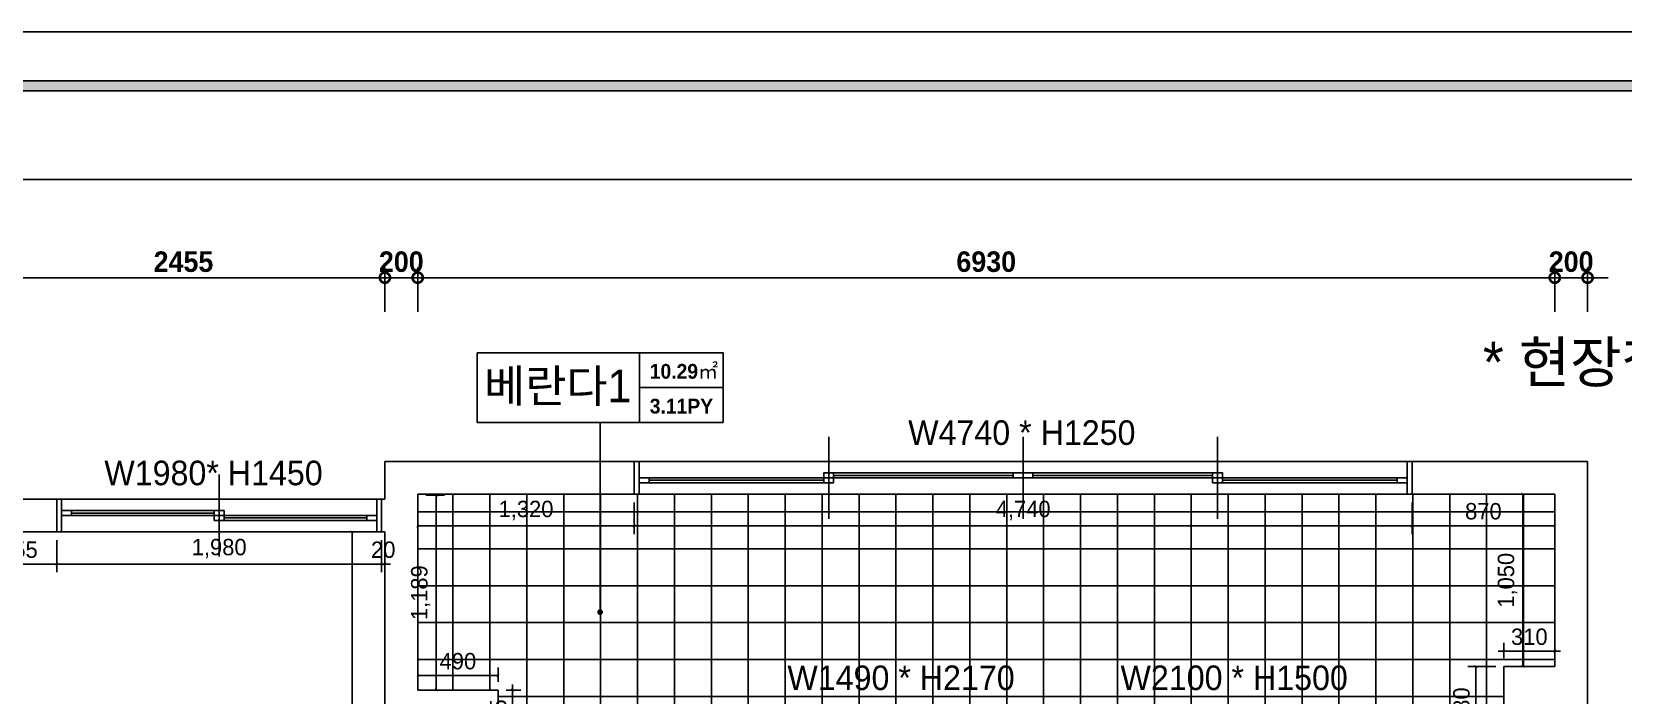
# Model space of a CAD drawing. Header units: inches. Extents: x 4138 to 127072, y -26315 to 43858.
# Drawn here: x 39387 to 49086, y 37747 to 41794 of the extents above; entities that cross this region are included whole.
import ezdxf
from ezdxf.enums import TextEntityAlignment as Align

# ---------------------------------------------------------------- set-up
doc = ezdxf.new("R2010")
doc.units = ezdxf.units.IN
doc.header["$LTSCALE"] = 50
doc.header["$MEASUREMENT"] = 0
for name, color, linetype in [('02-WAL', 2, 'Continuous'), ('03-TEXT', 3, 'Continuous'), ('07-DIM', 5, 'Continuous'), ('07-DIM WAL', 5, 'Continuous'), ('08-HAT', 8, 'Continuous'), ('253', 253, 'Continuous'), ('FORM(YOURNAME)-11', 1, 'Continuous'), ('도면층2', 2, 'Continuous'), ('도면층4', 4, 'Continuous'), ('도면층5', 5, 'Continuous')]:
    doc.layers.add(name, color=color, linetype=linetype)
doc.styles.add('YOURNAME', font='HY울릉도M.TTF')
doc.styles.add('넥슨고딕', font='')
doc.styles.add('마감재', font='stylu.ttf')
doc.styles.add('코레일둥고', font='Korail_Round_Gothic_Medium.ttf')
doc.styles.get('넥슨고딕').set_extended_font_data('NEXON Lv1 Gothic Bold', bold=True)
doc.dimstyles.new('50', dxfattribs={"dimscale": 50, "dimtxt": 2.5, "dimasz": 2.5, "dimexe": 1.25, "dimexo": 2, "dimtad": 1, "dimdec": 0, "dimtxsty": '넥슨고딕', "dimblk": 'DOTSMALL', "dimcen": 2.5, "dimclrd": 1, "dimclre": 1, "dimclrt": 2, "dimadec": 0, "dimazin": 0, "dimtfac": 1, "dimtdec": 0, "dimtix": 1, "dimtmove": 0, "dimatfit": 3, "dimldrblk": 'DOTSMALL', "dimfxl": 1.25, "dimarcsym": 0})
doc.dimstyles.new('벽치수 Copy of DIM-50', dxfattribs={"dimscale": 50, "dimtxt": 2, "dimasz": 0.7, "dimexe": 1, "dimexo": 1, "dimgap": 0.7, "dimtad": 1, "dimdec": 0, "dimzin": 1, "dimdsep": 46, "dimlunit": 6, "dimtxsty": '마감재', "dimblk": 'ARCHTICK', "dimcen": -0.09, "dimclrd": 256, "dimclre": 256, "dimclrt": 3, "dimadec": 0, "dimazin": 0, "dimtfac": 1, "dimtdec": 0, "dimtix": 1, "dimtmove": 2, "dimatfit": 0, "dimldrblk": 'ARCHTICK', "dimfxl": 1, "dimtolj": 1, "dimtzin": 0, "dimarcsym": 0})

# ---------------------------------------------------------------- blocks, each defined once
blk = doc.blocks.new('_ARCHTICK')
at = {"color": 0, "linetype": 'ByBlock', "const_width": 0.075}
blk.add_lwpolyline([(-0.25, -0.25), (0.25, 0.25)], dxfattribs=at)
blk = doc.blocks.new('*D77')
at = {"layer": '07-DIM WAL', "lineweight": -2, "transparency": 16777216}
for p, q in [((39083.9, 38693), (39083.9, 38497)), ((39538.9, 38693), (39538.9, 38497)), ((39083.9, 38547), (39538.9, 38547))]:
    blk.add_line(p, q, dxfattribs=at)
at = {"layer": 'Defpoints', "color": 0, "transparency": 16777216}
for p in [(39083.9, 38743), (39538.9, 38743), (39538.9, 38547)]:
    blk.add_point(p, dxfattribs=at)
at = {"layer": '07-DIM WAL', "lineweight": -2, "transparency": 16777216, "xscale": 35, "yscale": 35, "zscale": 35, "rotation": 180}
blk.add_blockref('_ARCHTICK', (39083.9, 38547), dxfattribs=at)
at = {"layer": '07-DIM WAL', "lineweight": -2, "transparency": 16777216, "xscale": 35, "yscale": 35, "zscale": 35}
blk.add_blockref('_ARCHTICK', (39538.9, 38547), dxfattribs=at)
at = {"layer": '07-DIM WAL', "color": 3, "transparency": 16777216, "insert": (39311.4, 38634.2), "char_height": 100, "attachment_point": 5, "style": '마감재'}
blk.add_mtext('\\A1;455', dxfattribs=at)
blk = doc.blocks.new('*D78')
at = {"layer": '07-DIM WAL', "lineweight": -2, "transparency": 16777216}
for p, q in [((39538.9, 38693), (39538.9, 38497)), ((41518.9, 38693), (41518.9, 38497)), ((39538.9, 38547), (41518.9, 38547))]:
    blk.add_line(p, q, dxfattribs=at)
at = {"layer": 'Defpoints', "color": 0, "transparency": 16777216}
for p in [(39538.9, 38743), (41518.9, 38743), (41518.9, 38547)]:
    blk.add_point(p, dxfattribs=at)
at = {"layer": '07-DIM WAL', "lineweight": -2, "transparency": 16777216, "xscale": 35, "yscale": 35, "zscale": 35, "rotation": 180}
blk.add_blockref('_ARCHTICK', (39538.9, 38547), dxfattribs=at)
at = {"layer": '07-DIM WAL', "lineweight": -2, "transparency": 16777216, "xscale": 35, "yscale": 35, "zscale": 35}
blk.add_blockref('_ARCHTICK', (41518.9, 38547), dxfattribs=at)
at = {"layer": '07-DIM WAL', "color": 3, "transparency": 16777216, "insert": (40528.9, 38641.3), "char_height": 100, "attachment_point": 5, "style": '마감재'}
blk.add_mtext('\\A1;1,980', dxfattribs=at)
blk = doc.blocks.new('*D79')
at = {"layer": '07-DIM WAL', "lineweight": -2, "transparency": 16777216}
for p, q in [((41518.9, 38693), (41518.9, 38497)), ((41538.9, 38693), (41538.9, 38497)), ((41518.9, 38547), (41483.9, 38547)), ((41518.9, 38547), (41538.9, 38547)), ((41538.9, 38547), (41573.9, 38547))]:
    blk.add_line(p, q, dxfattribs=at)
at = {"layer": 'Defpoints', "color": 0, "transparency": 16777216}
for p in [(41518.9, 38743), (41538.9, 38743), (41538.9, 38547)]:
    blk.add_point(p, dxfattribs=at)
at = {"layer": '07-DIM WAL', "lineweight": -2, "transparency": 16777216, "xscale": 35, "yscale": 35, "zscale": 35}
blk.add_blockref('_ARCHTICK', (41518.9, 38547), dxfattribs=at)
at = {"layer": '07-DIM WAL', "lineweight": -2, "transparency": 16777216, "xscale": 35, "yscale": 35, "zscale": 35, "rotation": 180}
blk.add_blockref('_ARCHTICK', (41538.9, 38547), dxfattribs=at)
at = {"layer": '07-DIM WAL', "color": 3, "transparency": 16777216, "insert": (41528.9, 38633.8), "char_height": 100, "attachment_point": 5, "style": '마감재'}
blk.add_mtext('\\A1;20', dxfattribs=at)
blk = doc.blocks.new('*D80')
at = {"layer": '07-DIM WAL', "lineweight": -2, "transparency": 16777216}
for p, q in [((41488.9, 38743), (41289, 38743)), ((41339, 34463), (41339, 38743)), ((41488.9, 34463), (41289, 34463))]:
    blk.add_line(p, q, dxfattribs=at)
at = {"layer": 'Defpoints', "color": 0, "transparency": 16777216}
for p in [(41339, 38743), (41538.9, 38743), (41538.9, 34463)]:
    blk.add_point(p, dxfattribs=at)
at = {"layer": '07-DIM WAL', "lineweight": -2, "transparency": 16777216, "xscale": 35, "yscale": 35, "zscale": 35}
for p, rotation in [((41339, 38743), 90), ((41339, 34463), 270)]:
    blk.add_blockref('_ARCHTICK', p, dxfattribs=dict(at, rotation=rotation))
at = {"layer": '07-DIM WAL', "color": 3, "transparency": 16777216, "insert": (41244.6, 36603), "char_height": 100, "attachment_point": 5, "rotation": 90, "style": '마감재'}
blk.add_mtext('\\A1;4,280', dxfattribs=at)
blk = doc.blocks.new('*D169')
at = {"layer": '07-DIM WAL', "lineweight": -2, "transparency": 16777216}
for p, q in [((41788.9, 38966.5), (41901.6, 38966.5)), ((41851.6, 38966.5), (41851.6, 37778)), ((41788.9, 37778), (41901.6, 37778))]:
    blk.add_line(p, q, dxfattribs=at)
at = {"layer": 'Defpoints', "color": 0, "transparency": 16777216}
for p in [(41738.9, 38966.5), (41738.9, 37778), (41851.6, 37778)]:
    blk.add_point(p, dxfattribs=at)
at = {"layer": '07-DIM WAL', "lineweight": -2, "transparency": 16777216, "xscale": 35, "yscale": 35, "zscale": 35}
for p, rotation in [((41851.6, 38966.5), 90), ((41851.6, 37778), 270)]:
    blk.add_blockref('_ARCHTICK', p, dxfattribs=dict(at, rotation=rotation))
at = {"layer": '07-DIM WAL', "color": 3, "transparency": 16777216, "insert": (41757.6, 38372.2), "char_height": 100, "attachment_point": 5, "rotation": 90, "style": '마감재'}
blk.add_mtext('\\A1;1,189', dxfattribs=at)
blk = doc.blocks.new('*D170')
at = {"layer": '07-DIM WAL', "lineweight": -2, "transparency": 16777216}
for p, q in [((41738.9, 37828), (41738.9, 37916.3)), ((41738.9, 37866.3), (42228.9, 37866.3)), ((42228.9, 37828), (42228.9, 37916.3))]:
    blk.add_line(p, q, dxfattribs=at)
at = {"layer": 'Defpoints', "color": 0, "transparency": 16777216}
for p in [(42228.9, 37866.3), (41738.9, 37778), (42228.9, 37778)]:
    blk.add_point(p, dxfattribs=at)
at = {"layer": '07-DIM WAL', "lineweight": -2, "transparency": 16777216, "xscale": 35, "yscale": 35, "zscale": 35, "rotation": 180}
blk.add_blockref('_ARCHTICK', (41738.9, 37866.3), dxfattribs=at)
at = {"layer": '07-DIM WAL', "lineweight": -2, "transparency": 16777216, "xscale": 35, "yscale": 35, "zscale": 35}
blk.add_blockref('_ARCHTICK', (42228.9, 37866.3), dxfattribs=at)
at = {"layer": '07-DIM WAL', "color": 3, "transparency": 16777216, "insert": (41983.9, 37953.9), "char_height": 100, "attachment_point": 5, "style": '마감재'}
blk.add_mtext('\\A1;490', dxfattribs=at)
blk = doc.blocks.new('*D171')
at = {"layer": '07-DIM WAL', "lineweight": -2, "transparency": 16777216}
for p, q in [((42278.9, 37778), (42367.6, 37778)), ((42317.6, 37778), (42317.6, 37813)), ((42317.6, 37778), (42317.6, 37443)), ((42278.9, 37443), (42367.6, 37443)), ((42317.6, 37443), (42317.6, 37408))]:
    blk.add_line(p, q, dxfattribs=at)
at = {"layer": 'Defpoints', "color": 0, "transparency": 16777216}
for p in [(42228.9, 37778), (42228.9, 37443), (42317.6, 37443)]:
    blk.add_point(p, dxfattribs=at)
at = {"layer": '07-DIM WAL', "lineweight": -2, "transparency": 16777216, "xscale": 35, "yscale": 35, "zscale": 35}
for p, rotation in [((42317.6, 37778), 270), ((42317.6, 37443), 90)]:
    blk.add_blockref('_ARCHTICK', p, dxfattribs=dict(at, rotation=rotation))
at = {"layer": '07-DIM WAL', "color": 3, "transparency": 16777216, "insert": (42230.4, 37610.5), "char_height": 100, "attachment_point": 5, "rotation": 90, "style": '마감재'}
blk.add_mtext('\\A1;335', dxfattribs=at)
blk = doc.blocks.new('*D177')
at = {"layer": '07-DIM WAL', "lineweight": -2, "transparency": 16777216}
for p, q in [((48308.9, 37923), (48138.3, 37923)), ((48188.3, 37443), (48188.3, 37923)), ((48308.9, 37443), (48138.3, 37443))]:
    blk.add_line(p, q, dxfattribs=at)
at = {"layer": 'Defpoints', "color": 0, "transparency": 16777216}
for p in [(48188.3, 37923), (48358.9, 37923), (48358.9, 37443)]:
    blk.add_point(p, dxfattribs=at)
at = {"layer": '07-DIM WAL', "lineweight": -2, "transparency": 16777216, "xscale": 35, "yscale": 35, "zscale": 35}
for p, rotation in [((48188.3, 37923), 90), ((48188.3, 37443), 270)]:
    blk.add_blockref('_ARCHTICK', p, dxfattribs=dict(at, rotation=rotation))
at = {"layer": '07-DIM WAL', "color": 3, "transparency": 16777216, "insert": (48100.7, 37683), "char_height": 100, "attachment_point": 5, "rotation": 90, "style": '마감재'}
blk.add_mtext('\\A1;480', dxfattribs=at)
blk = doc.blocks.new('*D178')
at = {"layer": '07-DIM WAL', "lineweight": -2, "transparency": 16777216}
for p, q in [((48358.9, 37973), (48358.9, 38065.9)), ((48668.9, 37973), (48668.9, 38065.9)), ((48358.9, 38015.9), (48323.9, 38015.9)), ((48358.9, 38015.9), (48668.9, 38015.9)), ((48668.9, 38015.9), (48703.9, 38015.9))]:
    blk.add_line(p, q, dxfattribs=at)
at = {"layer": 'Defpoints', "color": 0, "transparency": 16777216}
for p in [(48358.9, 37923), (48668.9, 38015.9), (48668.9, 37923)]:
    blk.add_point(p, dxfattribs=at)
at = {"layer": '07-DIM WAL', "lineweight": -2, "transparency": 16777216, "xscale": 35, "yscale": 35, "zscale": 35}
blk.add_blockref('_ARCHTICK', (48358.9, 38015.9), dxfattribs=at)
at = {"layer": '07-DIM WAL', "lineweight": -2, "transparency": 16777216, "xscale": 35, "yscale": 35, "zscale": 35, "rotation": 180}
blk.add_blockref('_ARCHTICK', (48668.9, 38015.9), dxfattribs=at)
at = {"layer": '07-DIM WAL', "color": 3, "transparency": 16777216, "insert": (48513.9, 38103), "char_height": 100, "attachment_point": 5, "style": '마감재'}
blk.add_mtext('\\A1;310', dxfattribs=at)
blk = doc.blocks.new('*D179')
at = {"layer": '07-DIM WAL', "lineweight": -2, "transparency": 16777216}
for p, q in [((48618.9, 38973), (48425, 38973)), ((48475, 37923), (48475, 38973)), ((48618.9, 37923), (48425, 37923))]:
    blk.add_line(p, q, dxfattribs=at)
at = {"layer": 'Defpoints', "color": 0, "transparency": 16777216}
for p in [(48475, 38973), (48668.9, 38973), (48668.9, 37923)]:
    blk.add_point(p, dxfattribs=at)
at = {"layer": '07-DIM WAL', "lineweight": -2, "transparency": 16777216, "xscale": 35, "yscale": 35, "zscale": 35}
for p, rotation in [((48475, 38973), 90), ((48475, 37923), 270)]:
    blk.add_blockref('_ARCHTICK', p, dxfattribs=dict(at, rotation=rotation))
at = {"layer": '07-DIM WAL', "color": 3, "transparency": 16777216, "insert": (48380.6, 38448), "char_height": 100, "attachment_point": 5, "rotation": 90, "style": '마감재'}
blk.add_mtext('\\A1;1,050', dxfattribs=at)
blk = doc.blocks.new('*D180')
at = {"layer": '07-DIM WAL', "lineweight": -2, "transparency": 16777216}
for p, q in [((47798.9, 38923), (47798.9, 38729.6)), ((48668.9, 38923), (48668.9, 38729.6)), ((48668.9, 38779.6), (47798.9, 38779.6))]:
    blk.add_line(p, q, dxfattribs=at)
at = {"layer": 'Defpoints', "color": 0, "transparency": 16777216}
for p in [(47798.9, 38973), (48668.9, 38973), (47798.9, 38779.6)]:
    blk.add_point(p, dxfattribs=at)
at = {"layer": '07-DIM WAL', "lineweight": -2, "transparency": 16777216, "xscale": 35, "yscale": 35, "zscale": 35, "rotation": 180}
blk.add_blockref('_ARCHTICK', (47798.9, 38779.6), dxfattribs=at)
at = {"layer": '07-DIM WAL', "lineweight": -2, "transparency": 16777216, "xscale": 35, "yscale": 35, "zscale": 35}
blk.add_blockref('_ARCHTICK', (48668.9, 38779.6), dxfattribs=at)
at = {"layer": '07-DIM WAL', "color": 3, "transparency": 16777216, "insert": (48233.9, 38868.6), "char_height": 100, "attachment_point": 5, "style": '마감재'}
blk.add_mtext('\\A1;870', dxfattribs=at)
blk = doc.blocks.new('*D181')
at = {"layer": '07-DIM WAL', "lineweight": -2, "transparency": 16777216}
for p, q in [((43058.9, 38923), (43058.9, 38729.6)), ((47798.9, 38923), (47798.9, 38729.6)), ((47798.9, 38779.6), (43058.9, 38779.6))]:
    blk.add_line(p, q, dxfattribs=at)
at = {"layer": 'Defpoints', "color": 0, "transparency": 16777216}
for p in [(43058.9, 38973), (47798.9, 38973), (43058.9, 38779.6)]:
    blk.add_point(p, dxfattribs=at)
at = {"layer": '07-DIM WAL', "lineweight": -2, "transparency": 16777216, "xscale": 35, "yscale": 35, "zscale": 35, "rotation": 180}
blk.add_blockref('_ARCHTICK', (43058.9, 38779.6), dxfattribs=at)
at = {"layer": '07-DIM WAL', "lineweight": -2, "transparency": 16777216, "xscale": 35, "yscale": 35, "zscale": 35}
blk.add_blockref('_ARCHTICK', (47798.9, 38779.6), dxfattribs=at)
at = {"layer": '07-DIM WAL', "color": 3, "transparency": 16777216, "insert": (45428.9, 38874), "char_height": 100, "attachment_point": 5, "style": '마감재'}
blk.add_mtext('\\A1;4,740', dxfattribs=at)
blk = doc.blocks.new('*D182')
at = {"layer": '07-DIM WAL', "lineweight": -2, "transparency": 16777216}
for p, q in [((41738.9, 38916.5), (41738.9, 38729.6)), ((43058.9, 38923), (43058.9, 38729.6)), ((43058.9, 38779.6), (41738.9, 38779.6))]:
    blk.add_line(p, q, dxfattribs=at)
at = {"layer": 'Defpoints', "color": 0, "transparency": 16777216}
for p in [(41738.9, 38966.5), (43058.9, 38973), (41738.9, 38779.6)]:
    blk.add_point(p, dxfattribs=at)
at = {"layer": '07-DIM WAL', "lineweight": -2, "transparency": 16777216, "xscale": 35, "yscale": 35, "zscale": 35, "rotation": 180}
blk.add_blockref('_ARCHTICK', (41738.9, 38779.6), dxfattribs=at)
at = {"layer": '07-DIM WAL', "lineweight": -2, "transparency": 16777216, "xscale": 35, "yscale": 35, "zscale": 35}
blk.add_blockref('_ARCHTICK', (43058.9, 38779.6), dxfattribs=at)
at = {"layer": '07-DIM WAL', "color": 3, "transparency": 16777216, "insert": (42398.9, 38874), "char_height": 100, "attachment_point": 5, "style": '마감재'}
blk.add_mtext('\\A1;1,320', dxfattribs=at)
blk = doc.blocks.new('_DOTSMALL')
at = {"color": 0, "linetype": 'ByBlock', "const_width": 0.5}
blk.add_lwpolyline([(-0.0625, 0, 1), (0.0625, 0, 1)], format="xyb", close=True, dxfattribs=at)
blk = doc.blocks.new('*D203')
at = {"layer": '07-DIM', "color": 1, "lineweight": -2, "transparency": 16777216}
for p, q in [((48668.9, 40086.1), (48668.9, 40356.5)), ((48868.9, 40086.1), (48868.9, 40356.5)), ((48668.9, 40294), (48543.9, 40294)), ((48668.9, 40294), (48868.9, 40294)), ((48868.9, 40294), (48993.9, 40294))]:
    blk.add_line(p, q, dxfattribs=at)
at = {"layer": 'Defpoints', "color": 0, "transparency": 16777216}
for p in [(48868.9, 40294), (48668.9, 39986.1), (48868.9, 39986.1)]:
    blk.add_point(p, dxfattribs=at)
at = {"layer": '07-DIM', "color": 1, "lineweight": -2, "transparency": 16777216, "xscale": 125, "yscale": 125, "zscale": 125}
blk.add_blockref('_DOTSMALL', (48668.9, 40294), dxfattribs=at)
at = {"layer": '07-DIM', "color": 1, "lineweight": -2, "transparency": 16777216, "xscale": 125, "yscale": 125, "zscale": 125, "rotation": 180}
blk.add_blockref('_DOTSMALL', (48868.9, 40294), dxfattribs=at)
at = {"layer": '07-DIM', "color": 2, "transparency": 16777216, "insert": (48768.9, 40390.8), "char_height": 125, "attachment_point": 5, "style": '넥슨고딕'}
blk.add_mtext('200', dxfattribs=at)
blk = doc.blocks.new('*D204')
at = {"layer": '07-DIM', "color": 1, "lineweight": -2, "transparency": 16777216}
for p, q in [((41738.9, 40086.1), (41738.9, 40356.5)), ((48668.9, 40086.1), (48668.9, 40356.5)), ((48668.9, 40294), (41738.9, 40294))]:
    blk.add_line(p, q, dxfattribs=at)
at = {"layer": 'Defpoints', "color": 0, "transparency": 16777216}
for p in [(41738.9, 40294), (41738.9, 39986.1), (48668.9, 39986.1)]:
    blk.add_point(p, dxfattribs=at)
at = {"layer": '07-DIM', "color": 1, "lineweight": -2, "transparency": 16777216, "xscale": 125, "yscale": 125, "zscale": 125, "rotation": 180}
blk.add_blockref('_DOTSMALL', (41738.9, 40294), dxfattribs=at)
at = {"layer": '07-DIM', "color": 1, "lineweight": -2, "transparency": 16777216, "xscale": 125, "yscale": 125, "zscale": 125}
blk.add_blockref('_DOTSMALL', (48668.9, 40294), dxfattribs=at)
at = {"layer": '07-DIM', "color": 2, "transparency": 16777216, "insert": (45203.9, 40390.8), "char_height": 125, "attachment_point": 5, "style": '넥슨고딕'}
blk.add_mtext('6930', dxfattribs=at)
blk = doc.blocks.new('*D205')
at = {"layer": '07-DIM', "color": 1, "lineweight": -2, "transparency": 16777216}
for p, q in [((41538.9, 40086.1), (41538.9, 40356.5)), ((41738.9, 40086.1), (41738.9, 40356.5)), ((41538.9, 40294), (41413.9, 40294)), ((41738.9, 40294), (41538.9, 40294)), ((41738.9, 40294), (41863.9, 40294))]:
    blk.add_line(p, q, dxfattribs=at)
at = {"layer": 'Defpoints', "color": 0, "transparency": 16777216}
for p in [(41538.9, 40294), (41538.9, 39986.1), (41738.9, 39986.1)]:
    blk.add_point(p, dxfattribs=at)
at = {"layer": '07-DIM', "color": 1, "lineweight": -2, "transparency": 16777216, "xscale": 125, "yscale": 125, "zscale": 125}
blk.add_blockref('_DOTSMALL', (41538.9, 40294), dxfattribs=at)
at = {"layer": '07-DIM', "color": 1, "lineweight": -2, "transparency": 16777216, "xscale": 125, "yscale": 125, "zscale": 125, "rotation": 180}
blk.add_blockref('_DOTSMALL', (41738.9, 40294), dxfattribs=at)
at = {"layer": '07-DIM', "color": 2, "transparency": 16777216, "insert": (41638.9, 40390.8), "char_height": 125, "attachment_point": 5, "style": '넥슨고딕'}
blk.add_mtext('200', dxfattribs=at)
blk = doc.blocks.new('*D206')
at = {"layer": '07-DIM', "color": 1, "lineweight": -2, "transparency": 16777216}
for p, q in [((39083.9, 40086.1), (39083.9, 40356.5)), ((41538.9, 40086.1), (41538.9, 40356.5)), ((41538.9, 40294), (39083.9, 40294))]:
    blk.add_line(p, q, dxfattribs=at)
at = {"layer": 'Defpoints', "color": 0, "transparency": 16777216}
for p in [(39083.9, 40294), (39083.9, 39986.1), (41538.9, 39986.1)]:
    blk.add_point(p, dxfattribs=at)
at = {"layer": '07-DIM', "color": 1, "lineweight": -2, "transparency": 16777216, "xscale": 125, "yscale": 125, "zscale": 125, "rotation": 180}
blk.add_blockref('_DOTSMALL', (39083.9, 40294), dxfattribs=at)
at = {"layer": '07-DIM', "color": 1, "lineweight": -2, "transparency": 16777216, "xscale": 125, "yscale": 125, "zscale": 125}
blk.add_blockref('_DOTSMALL', (41538.9, 40294), dxfattribs=at)
at = {"layer": '07-DIM', "color": 2, "transparency": 16777216, "insert": (40311.4, 40390.8), "char_height": 125, "attachment_point": 5, "style": '넥슨고딕'}
blk.add_mtext('2455', dxfattribs=at)
blk = doc.blocks.new('FORM-PLAN')
at = {"layer": 'FORM(YOURNAME)-11'}
h = blk.add_hatch(color=256, dxfattribs=at)
h.dxf.hatch_style = 1
h.paths.add_polyline_path([(-71444, 55115), (10556, 55115), (10556, 54915), (-71444, 54915)])
h.paths.add_polyline_path([(-71444, -2085), (10556, -2085), (10556, -2285), (-71444, -2285)])
at = {"layer": 'Defpoints', "color": 158}
for points in [[(-71444, -2285), (10556, -2285), (10556, 55115), (-71444, 55115)], [(-69444, 53115), (-64, 53115), (-64, 1215), (-69444, 1215)]]:
    blk.add_lwpolyline(points, close=True, dxfattribs=at)
at = {"layer": 'FORM(YOURNAME)-11', "color": 250}
blk.add_lwpolyline([(-72444, -3285), (11556, -3285), (11556, 56115), (-72444, 56115)], close=True, dxfattribs=at)
at = {"layer": 'FORM(YOURNAME)-11'}
blk.add_lwpolyline([(-71444, 55115), (10556, 55115), (10556, 54915), (-71444, 54915)], close=True, dxfattribs=at)
at = {"layer": 'FORM(YOURNAME)-11', "color": 3, "style": 'YOURNAME'}
for tag, height, p in [('1', 450, (9905, 18188)), ('2', 450, (9905, 17544)), ('3', 450, (9905, 16257)), ('4', 450, (9905, 14326)), ('5', 515, (9905, 12009)), ('6', 515, (9905, 9757)), ('7', 515, (9905, 7504)), ('8', 515, (9905, 5252)), ('9', 515, (9905, 2999)), ('10', 515, (5655, 811)), ('11', 515, (9905, 747)), ('12', 515, (5655, -1441)), ('13', 515, (9905, -1441))]:
    blk.add_attdef(tag, text='', height=height, dxfattribs=at).set_placement(p, align=Align.MIDDLE_RIGHT)

msp = doc.modelspace()

# ---------------------------------------------------------------- hatches: boundary and pattern name
at = {"layer": '08-HAT'}
h = msp.add_hatch(dxfattribs=at)
h.set_pattern_fill('NET', color=256, scale=1800, angle=-90)
h.set_pattern_definition([(270, (35878.41, 82064.54), (225, -4e-14), []), (360, (35878.41, 82064.54), (6e-14, 225), [])])
h.paths.add_polyline_path([(41738.9, 38973), (41738.9, 37778), (42228.9, 37778), (42228.9, 37443), (48358.9, 37443), (48358.9, 37923), (48668.9, 37923), (48668.9, 38973)])

# ---------------------------------------------------------------- linework, layer by layer
at = {"layer": '02-WAL'}
for p, q in [((41538.9, 39173), (41538.9, 38943)), ((41538.9, 39173), (48868.9, 39173)), ((43058.9, 39173), (43058.9, 38973)), ((47798.9, 39173), (47798.9, 38973)), ((48868.9, 39173), (48868.9, 27045)), ((38833.9, 38943), (41538.9, 38943)), ((39538.9, 38943), (39538.9, 38743)), ((41518.9, 38943), (41518.9, 38743)), ((41738.9, 38973), (41738.9, 37778)), ((41738.9, 38973), (48668.9, 38973)), ((48668.9, 38973), (48668.9, 37923)), ((39083.9, 38743), (41538.9, 38743)), ((41538.9, 38743), (41538.9, 34263)), ((48358.9, 37923), (48358.9, 37443)), ((48358.9, 37923), (48668.9, 37923)), ((41738.9, 37778), (42228.9, 37778)), ((42228.9, 37778), (42228.9, 37443))]:
    msp.add_line(p, q, dxfattribs=at)
at = {"layer": '253'}
for p, q in [((43090.9, 39411.3), (43090.9, 39835.8)), ((43090.9, 39623.6), (43600.5, 39623.6))]:
    msp.add_line(p, q, dxfattribs=at)
msp.add_lwpolyline([(42100.5, 39835.8), (43600.5, 39835.8), (43600.5, 39411.3), (42100.5, 39411.3)], close=True, dxfattribs=at)
at = {"layer": '도면층2'}
for p, q in [((43058.9, 38973), (43058.9, 39173)), ((47798.9, 38973), (47798.9, 39173)), ((39538.9, 38743), (39538.9, 38943)), ((41518.9, 38743), (41518.9, 38943))]:
    msp.add_line(p, q, dxfattribs=at)
at = {"layer": '도면층4'}
for p, q in [((44243.9, 39323), (44243.9, 38823)), ((45428.9, 39323), (45428.9, 38823)), ((46613.9, 39323), (46613.9, 38823)), ((40528.9, 39093), (40528.9, 38593)), ((47798.9, 39173), (43058.9, 39173)), ((43058.9, 39173), (43058.9, 38973)), ((43088.9, 39173), (43088.9, 38973)), ((44273.9, 39088), (45368.9, 39088)), ((46583.9, 39088), (45488.9, 39088)), ((47768.9, 38973), (47768.9, 39173)), ((47798.9, 38973), (47798.9, 39173)), ((43148.9, 39058), (44213.9, 39058)), ((47708.9, 39058), (46643.9, 39058)), ((41518.9, 38943), (39538.9, 38943)), ((39538.9, 38943), (39538.9, 38743)), ((39568.9, 38943), (39568.9, 38743)), ((41488.9, 38743), (41488.9, 38943)), ((41518.9, 38743), (41518.9, 38943)), ((43058.9, 38973), (47798.9, 38973)), ((40498.9, 38858), (39628.9, 38858)), ((41428.9, 38828), (40558.9, 38828)), ((39538.9, 38743), (41518.9, 38743))]:
    msp.add_line(p, q, dxfattribs=at)
for points in [[(44213.9, 39073), (44213.9, 39103), (44273.9, 39103), (44273.9, 39073)], [(45368.9, 39073), (45368.9, 39103), (45428.9, 39103), (45428.9, 39073)], [(45488.9, 39073), (45488.9, 39103), (45428.9, 39103), (45428.9, 39073)], [(46643.9, 39073), (46643.9, 39103), (46583.9, 39103), (46583.9, 39073)], [(43088.9, 39043), (43088.9, 39073), (43148.9, 39073), (43148.9, 39043)], [(44213.9, 39043), (44213.9, 39073), (44273.9, 39073), (44273.9, 39043)], [(46643.9, 39043), (46643.9, 39073), (46583.9, 39073), (46583.9, 39043)], [(47768.9, 39043), (47768.9, 39073), (47708.9, 39073), (47708.9, 39043)], [(39628.9, 38843), (39628.9, 38873), (39568.9, 38873), (39568.9, 38843)], [(40558.9, 38843), (40558.9, 38873), (40498.9, 38873), (40498.9, 38843)], [(40558.9, 38813), (40558.9, 38843), (40498.9, 38843), (40498.9, 38813)], [(41488.9, 38813), (41488.9, 38843), (41428.9, 38843), (41428.9, 38813)]]:
    msp.add_lwpolyline(points, close=True, dxfattribs=at)
at = {"layer": '도면층5'}
for p, q in [((45368.9, 39103), (44273.9, 39103)), ((45488.9, 39103), (46583.9, 39103)), ((44213.9, 39073), (43148.9, 39073)), ((44213.9, 39043), (43148.9, 39043)), ((45368.9, 39073), (44273.9, 39073)), ((45488.9, 39073), (46583.9, 39073)), ((46643.9, 39073), (47708.9, 39073)), ((46643.9, 39043), (47708.9, 39043)), ((39628.9, 38873), (40498.9, 38873)), ((39628.9, 38843), (40498.9, 38843)), ((40558.9, 38843), (41428.9, 38843)), ((40558.9, 38813), (41428.9, 38813))]:
    msp.add_line(p, q, dxfattribs=at)

# ---------------------------------------------------------------- block references
at = {"layer": '07-DIM WAL', "xscale": 0.3, "yscale": 0.3, "zscale": 0.3}
msp.add_blockref('FORM-PLAN', (52271.7, 24959.4), dxfattribs=at)

# ---------------------------------------------------------------- texts
at = {"layer": '03-TEXT', "color": 10, "style": '코레일둥고'}
msp.add_text('* 현장철거 후 실측 필수 *', height=250, dxfattribs=at).set_placement((49997.1, 39653.8), align=Align.CENTER)
at = {"layer": '03-TEXT'}
for s, height, style, p in [('10.29㎡', 90, '넥슨고딕', (43361.7, 39677.7)), ('베란다1', 200, '코레일둥고', (42592.3, 39533.7)), ('3.11PY', 90, '넥슨고딕', (43346.3, 39465.4)), ('W4740 * H1250', 150, '코레일둥고', (45420.8, 39273.9)), ('W1980* H1450', 150, '코레일둥고', (40494.5, 39027.6)), ('W1490 * H2170', 150, '코레일둥고', (44684.7, 37778.1)), ('W2100 * H1500', 150, '코레일둥고', (46715, 37778.1))]:
    msp.add_text(s, height=height, dxfattribs=dict(at, style=style)).set_placement(p, align=Align.CENTER)

# ---------------------------------------------------------------- dimensions: what is measured, and where the dimension line sits
at = {"layer": '07-DIM'}
for base, p1, p2, picture, middle in [((39083.9, 40294), (41538.9, 39986.1), (39083.9, 39986.1), '*D206', (40311.4, 40390.8)), ((41538.9, 40294), (41738.9, 39986.1), (41538.9, 39986.1), '*D205', (41638.9, 40390.8)), ((41738.9, 40294), (48668.9, 39986.1), (41738.9, 39986.1), '*D204', (45203.9, 40390.8)), ((48868.9, 40294), (48668.9, 39986.1), (48868.9, 39986.1), '*D203', (48768.9, 40390.8))]:
    dim = msp.add_linear_dim(base=base, p1=p1, p2=p2, dimstyle='50', dxfattribs=at)
    dim.commit()
    dim.dimension.update_dxf_attribs({"geometry": picture, "text_midpoint": middle})
at = {"layer": '07-DIM WAL'}
for base, p1, p2, picture, middle in [((41851.5662, 37777.9537), (41738.8936, 38966.5111), (41738.8936, 37777.9537), '*D169', (41757.5618, 38372.2324)), ((48475, 38973), (48668.9, 37923), (48668.9, 38973), '*D179', (48380.6, 38448)), ((41339, 38743), (41538.9, 34463), (41538.9, 38743), '*D80', (41244.6, 36603)), ((48188.3, 37923), (48358.9, 37443), (48358.9, 37923), '*D177', (48100.7, 37683)), ((42317.6, 37443), (42228.9, 37778), (42228.9, 37443), '*D171', (42230.4, 37610.5))]:
    dim = msp.add_linear_dim(base=base, p1=p1, p2=p2, angle=270, dimstyle='벽치수 Copy of DIM-50', dxfattribs=at)
    dim.commit()
    dim.dimension.update_dxf_attribs({"geometry": picture, "text_midpoint": middle})
for base, p1, p2, picture, middle in [((41738.9, 38779.6), (43058.9, 38973), (41738.9, 38966.5), '*D182', (42398.9, 38874)), ((43058.9, 38779.6), (47798.9, 38973), (43058.9, 38973), '*D181', (45428.9, 38874)), ((47798.9, 38779.6), (48668.9, 38973), (47798.9, 38973), '*D180', (48233.9, 38868.6)), ((39538.9, 38547), (39083.9, 38743), (39538.9, 38743), '*D77', (39311.4, 38634.2)), ((41518.9, 38547), (39538.9, 38743), (41518.9, 38743), '*D78', (40528.9, 38641.3)), ((41538.9, 38547), (41518.9, 38743), (41538.9, 38743), '*D79', (41528.9, 38633.8)), ((48668.9, 38015.9), (48358.9, 37923), (48668.9, 37923), '*D178', (48513.9, 38103)), ((42228.9, 37866.3), (41738.9, 37778), (42228.9, 37778), '*D170', (41983.9, 37953.9))]:
    dim = msp.add_linear_dim(base=base, p1=p1, p2=p2, dimstyle='벽치수 Copy of DIM-50', dxfattribs=at)
    dim.commit()
    dim.dimension.update_dxf_attribs({"geometry": picture, "text_midpoint": middle})

# ---------------------------------------------------------------- leaders
at = {"layer": '253'}
msp.add_leader([(42850.5, 38253.4), (42850.5, 39411.3)], dimstyle='벽치수 Copy of DIM-50', override={"dimgap": 0.7, "dimtad": 0, "dimldrblk": 'Dot'}, dxfattribs=at)

doc.saveas('drawing.dxf')
